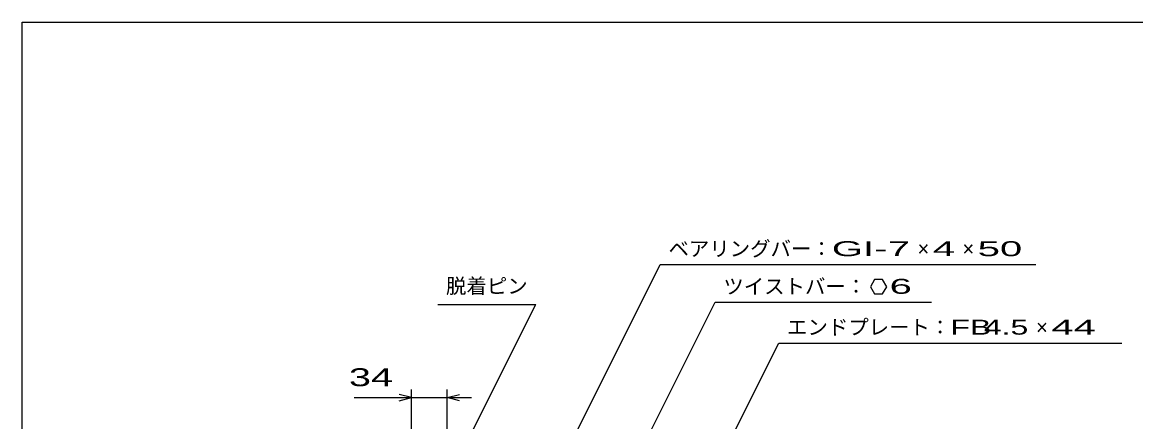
# Model space of a CAD drawing. Units: millimetres, scale not verified. Extents: x -1456 to 1389, y -1026 to 839.
# Drawn here: x -1379 to -288, y 447 to 839 of the extents above; entities that cross this region are included whole.
import ezdxf
from ezdxf.enums import TextEntityAlignment as Align

# ---------------------------------------------------------------- set-up
doc = ezdxf.new("R2010")
doc.units = ezdxf.units.MM
doc.header["$LTSCALE"] = 8
doc.layers.add('0_2', color=150, linetype='Continuous', lineweight=25)
doc.layers.add('22', color=4, linetype='Continuous', lineweight=25)
doc.styles.add('ベクトル', font='')
doc.styles.get('ベクトル').set_extended_font_data('ベクトル')

msp = doc.modelspace()

# ---------------------------------------------------------------- linework, layer by layer
at = {"layer": '0_2'}
for p, q in [((-1379.2, -921.2), (-1379.2, 838.8)), ((-1379.2, 838.8), (1388.8, 838.8))]:
    msp.add_line(p, q, dxfattribs=at)
at = {"layer": '22'}
for p, q in [((-906.4, 296.5), (-754.15, 601)), ((-754.15, 601), (-386.15, 601)), ((-544.4, 586.212), (-548.4, 579.284)), ((-548.4, 579.284), (-544.4, 572.356)), ((-536.4, 586.212), (-544.4, 586.212)), ((-532.4, 579.2), (-536.4, 586.212)), ((-536.4, 572.356), (-532.4, 579.284)), ((-544.4, 572.356), (-536.4, 572.356)), ((-972.1, 562), (-876.1, 562)), ((-951.85, 410.5), (-876.1, 562)), ((-821.65, 321.5), (-700.4, 564)), ((-700.4, 564), (-488.4, 564)), ((-715.75, 368.5), (-638, 524)), ((-638, 524), (-302, 524)), ((-1054, 470.5), (-998, 470.5)), ((-998, 470.5), (-1010, 473.7)), ((-1010, 467.3), (-998, 470.5)), ((-998, 382.5), (-998, 478.5)), ((-998, 470.5), (-963, 470.5)), ((-963, 414.504), (-963, 478.5)), ((-963, 470.5), (-951, 473.7)), ((-951, 467.3), (-963, 470.5)), ((-963, 470.5), (-939, 470.5))]:
    msp.add_line(p, q, dxfattribs=at)

# ---------------------------------------------------------------- texts
at = {"layer": '22', "color": 2, "style": 'ベクトル'}
for s, p in [('ベアリングバー：', (-746.15, 616.6)), ('×', (-502.15, 616.6)), ('×', (-458.15, 616.6)), ('脱着ピン', (-964.1, 580)), ('ツイストバー：', (-692.4, 579.6)), ('エンドプレート：', (-630, 539.6)), ('×', (-386, 539.6))]:
    msp.add_text(s, height=14.66, dxfattribs=at).set_placement(p, align=Align.MIDDLE_LEFT)
for s, height, width, p in [('GI-', 14.66, 2, (-586.15, 616.6)), (' 7 ', 14.66, 2, (-542.15, 616.6)), (' 4 ', 14.66, 2, (-498.15, 616.6)), (' 50 ', 14.66, 2, (-454.15, 616.6)), (' 6 ', 14.66, 2, (-540.4, 579.684)), ('FB', 14.66, 1.6, (-470, 539.6)), (' 4.5 ', 14.66, 1.6, (-446, 539.6)), (' 44 ', 14.66, 2, (-382, 539.6)), (' 34 ', 17.6, 1.65, (-1070, 490.5))]:
    msp.add_text(s, height=height, dxfattribs=dict(at, width=width)).set_placement(p, align=Align.MIDDLE_LEFT)

doc.saveas('drawing.dxf')
